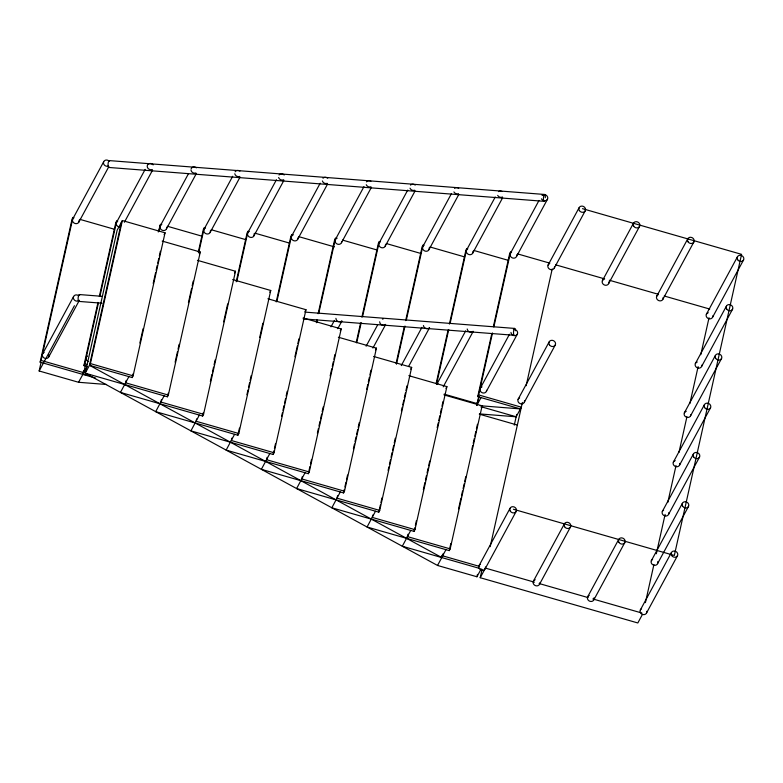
<?xml version="1.0" encoding="UTF-8"?>
<svg xmlns="http://www.w3.org/2000/svg" width="783" height="783" viewBox="0 0 783 783"><rect width="100%" height="100%" fill="white"/><g stroke="black" fill="none" stroke-linecap="round" stroke-linejoin="round"><path stroke-width="1.17" d="M40.129 362.137L72.075 219.103L73.005 217.38L41.059 360.425L40.129 362.137L95.653 378.081M106.586 384.492L78.554 382.28L39.15 370.976L41.01 362.627M87.353 366.581L83.889 365.592L98.002 302.414M99.333 296.454L115.835 222.548L116.765 220.835L99.999 295.925M83.889 365.592L84.818 363.87L98.394 303.08M83.615 370.819L82.812 374.391L90.133 374.969M82.91 374.421L83.712 370.848M85.347 365.524L83.752 372.679L41.059 360.425M445.967 549.656L441.7 557.545L442.229 555.167L441.798 557.574L89.487 365.309L121.434 222.274M481.193 568.889L476.935 576.768L437.531 565.463L85.22 373.197L90.417 363.586L122.363 220.552L165.047 232.805L133.1 375.84L132.17 377.563L89.487 365.309M158.264 231.964L160.525 224.281L158.929 231.435M126.18 380.43L125.652 382.818L168.335 395.072L200.282 252.028L162.208 241.095M132.17 377.563L132.973 373.99M139.893 342.993L143.093 328.694M153.204 283.397L155.602 272.67M156.13 270.282L157.197 265.515M157.735 263.137L158.792 258.361M159.331 255.982L160.388 251.216M161.415 399.653L160.877 402.041L203.57 414.295L235.507 271.261L197.443 260.328M198.295 252.106L203.355 229.458L204.285 227.736L198.696 252.762M122.363 220.552L117.166 230.153L85.22 373.197L167.405 396.785L168.208 393.213M175.128 362.226L177.526 351.498M178.054 349.11L179.121 344.344M188.439 302.62L191.629 288.32M192.158 285.932L193.225 281.166M196.641 418.885L196.112 421.264L238.795 433.518L270.742 290.483L232.668 279.551M128.892 376.623L120.455 392.42L202.631 416.018L203.433 412.435M210.353 381.448L211.948 374.294M212.487 371.915L213.553 367.149M214.082 364.761L215.149 359.994M223.664 321.852L227.657 303.97M236.202 281.782L247.115 232.903L248.045 231.181L236.867 281.254M231.876 438.108L231.337 440.496L274.03 452.75L305.967 309.706L267.903 298.783M164.117 395.846L155.69 411.652L237.866 435.24L239.461 428.095M246.919 394.71L247.986 389.944M248.514 387.565L249.581 382.799M250.11 380.411L251.177 375.644M259.692 337.502L262.892 323.193M276.233 301.915L290.875 236.358L291.805 234.636L276.898 301.386M267.101 457.341L266.572 459.719L309.256 471.973L341.202 328.938L303.129 318.006M199.352 415.078L190.915 430.875L273.101 454.473L273.893 450.891M274.432 448.512L275.489 443.746M281.616 416.321L282.418 412.749M282.947 410.361L284.014 405.594M284.542 403.216L285.609 398.449M286.138 396.061L287.204 391.294M294.927 356.725L297.325 345.998M297.853 343.61L298.92 338.843M316.263 322.058L316.802 319.67M318.133 313.709L334.635 239.813L335.564 238.091L318.798 313.18M316.665 322.723L317.203 320.335M302.336 476.563L301.798 478.942L344.491 491.205L376.437 348.161L338.364 337.228M234.587 434.301L226.15 450.098L308.326 473.695L309.921 466.541M310.459 464.162L311.517 459.396M317.379 433.165L318.446 428.399M318.975 426.011L320.041 421.244M320.57 418.866L321.637 414.099M322.165 411.711L323.232 406.945M330.152 375.948L331.757 368.803M332.286 366.415L333.352 361.648M333.881 359.26L334.948 354.493M356.304 342.2L360.562 323.125M361.893 317.164L378.395 243.259L379.324 241.536L362.558 316.635M356.696 342.856L361.227 322.596M337.561 495.786L337.033 498.174L379.716 510.428L411.662 367.384L373.589 356.461M269.812 453.523L261.375 469.33L343.561 492.918L344.354 489.346M344.892 486.957L345.949 482.191M346.487 479.813L347.554 475.046M353.407 448.816L354.474 444.049M355.002 441.671L356.069 436.894M356.598 434.516L357.665 429.75M358.203 427.361L359.26 422.595M366.718 389.22L367.785 384.453M368.313 382.065L369.38 377.298M369.909 374.91L370.976 370.144M396.071 363.527L404.322 326.58M405.653 320.619L422.154 246.714L423.084 244.991L406.318 320.09M396.462 364.193L404.987 326.041M372.796 515.018L372.268 517.397L414.951 529.651L446.897 386.616L408.824 375.683M305.047 472.756L296.61 488.553L378.786 512.151L380.381 504.996M380.92 502.608L381.987 497.841M388.104 470.426L388.906 466.854M389.435 464.466L390.502 459.699M391.03 457.321L392.097 452.545M392.635 450.166L393.692 445.4M394.231 443.012L395.288 438.245M401.415 410.83L402.217 407.248M402.746 404.87L403.813 400.103M404.341 397.715L405.408 392.949M405.937 390.56L407.003 385.794M436.102 383.67L448.082 330.025M449.413 324.064L465.914 250.159L466.844 248.446L450.078 323.536M436.503 384.326L448.747 329.496M480.038 568.556L402.296 546.231L407.493 536.629L408.021 534.241M340.272 491.978L331.835 507.785L414.021 531.373L414.814 527.801M415.352 525.413L416.409 520.646M423.339 489.659L424.934 482.504M425.463 480.116L426.529 475.35M427.058 472.971L428.125 468.195M428.663 465.816L429.72 461.05M437.178 427.675L438.245 422.898M438.774 420.52L439.84 415.753M440.369 413.365L441.436 408.599M441.974 406.211L443.031 401.444M480.194 405.731L520.421 408.912L477.728 396.658L491.841 333.48M493.437 326.325L509.674 253.614L510.604 251.891L493.838 326.991M437.531 565.463L442.728 555.852L443.256 553.464M477.728 396.658L478.658 394.935L492.507 332.951M477.454 401.885L476.661 405.457L479.186 396.58M478.344 398.332L476.749 405.486L481.016 397.598M375.507 511.201L367.07 527.008L449.246 550.606L450.842 543.451M458.564 508.881L460.962 498.154M461.49 495.766L462.557 491M463.096 488.621L464.153 483.845M464.691 481.467L465.758 476.7M471.875 449.285L472.678 445.703M473.206 443.325L474.273 438.549M474.801 436.17L475.868 431.404M476.407 429.015L477.464 424.249M449.246 550.606L450.176 548.883L482.122 405.839L444.049 394.906M476.935 576.768L477.464 574.389M642.442 614.42L637.822 622.965L480.214 577.717L482.074 569.368M514.284 425.14L516.682 414.413M490.197 546.651L522.408 402.423M526.137 385.735L552.23 268.912M645.417 602.626L653.932 564.484M656.33 553.757L665.11 514.421M667.772 502.5L676.032 465.542M678.959 452.437L686.945 416.673M689.872 403.568L698.123 366.61M700.785 354.689L709.036 317.741M72.692 219.054L103.708 161.689M78.907 221.99L108.778 166.759M42.576 353.916L73.592 296.551M116.452 222.509L145.168 169.392M39.15 370.976L74.434 305.722M48.791 356.852L79.23 300.555M124.389 222.255L152.538 170.205M160.212 225.954L188.36 173.904M78.554 382.28L87.177 366.532M166.427 228.9L196.298 173.66M164.117 234.528L165.047 232.805M203.972 229.409L232.688 176.292M210.187 232.345L240.058 177.105M199.352 253.751L200.282 252.028M247.731 232.864L276.448 179.747M253.946 235.8L283.818 180.56M167.405 396.785L168.335 395.072M234.577 272.973L235.507 271.261M291.491 236.309L320.208 183.202M297.706 239.255L327.578 184.015M202.631 416.018L203.57 414.295M269.812 292.206L270.742 290.483M335.251 239.764L363.968 186.648M341.466 242.701L371.338 187.46M237.866 435.24L238.795 433.518M305.037 311.428L305.967 309.706M330.984 326.814L334.429 320.443M379.011 243.219L407.728 190.103M337.767 328.694L341.789 321.255M385.226 246.156L415.098 190.915M273.101 454.473L274.03 452.75M340.272 330.661L341.202 328.938M366.121 346.203L377.612 324.955M422.771 246.665L451.488 193.548M372.914 348.083L385.549 324.71M428.986 249.601L458.858 194.36M308.326 473.695L309.256 471.973M375.497 349.884L376.437 348.161M401.268 365.592L421.949 327.343M466.531 250.12L495.248 197.003M408.628 366.405L429.309 328.165M472.746 253.056L502.617 197.815M343.561 492.918L344.491 491.205M410.732 369.106L411.662 367.384M436.992 383.915L465.709 330.798M510.291 253.565L539.007 200.458M443.207 386.851L473.069 331.61M516.506 256.511L547.523 199.146M378.786 512.151L379.716 510.428M445.967 388.339L446.897 386.616M480.175 388.427L509.469 334.253M548.08 265.094L579.097 207.73M406.465 538.322L410.732 530.434M486.39 391.363L517.406 333.998M554.295 268.04L585.312 210.676M414.021 531.373L414.951 529.651M481.193 407.561L482.122 405.839M518.101 399.32L549.118 341.956M479.587 413.913L516.154 416.791L521.351 407.189L478.658 394.935M524.316 402.256L555.333 344.892M602.391 280.696L633.408 223.331M608.606 283.632L639.623 226.267M479.02 565.698L510.036 508.333M480.214 577.717L485.411 568.106L534.446 582.18M485.235 568.634L516.251 511.27M656.702 296.287L687.719 238.923M662.917 299.223L693.934 241.859M533.331 581.289L564.347 523.925M539.546 584.226L570.562 526.861M706.374 314.277L737.39 256.912M712.589 317.213L743.605 259.848M695.363 363.566L726.379 306.202M701.588 366.503L732.604 309.138M684.362 412.856L715.378 355.492M587.641 596.881L618.658 539.516M690.577 415.793L721.593 358.428M593.857 599.817L624.873 542.453M673.351 462.146L704.367 404.782M679.566 465.092L710.582 407.728M662.34 511.446L693.356 454.081M668.555 514.382L699.571 457.018M651.329 560.736L682.355 503.371M657.554 563.672L688.57 506.307M640.328 610.026L671.344 552.661M646.543 612.962L677.559 555.597M109.238 160.593L544.625 194.468M542.472 195.28L544.909 195.476M108.71 167.445L544.097 201.319M79.328 294.545L102.495 296.356M304.949 312.104L514.715 328.429M78.799 301.406L101.966 303.207M303.197 318.867L514.186 335.281M582.493 208.669L741.57 254.338L674.329 555.45L513.433 509.263M517.534 253.878L549.832 263.157M555.627 264.82L604.662 278.895M609.331 280.236L658.366 294.31M664.199 295.994L709.731 309.06M473.774 250.433L508.382 260.367M430.014 246.978L464.622 256.912M386.244 243.523L420.863 253.467M342.484 240.078L377.103 250.012M298.724 236.623L334.488 246.89M254.964 233.177L289.583 243.112M211.204 229.722L245.823 239.657M167.445 226.267L202.063 236.202M79.925 219.367L114.543 229.302M444.127 394.133L477.591 403.734M481.388 406.817L516.154 416.791M479.284 414.138L517.357 425.071M90.417 363.586L133.1 375.84M84.818 363.87L87.128 364.535M407.493 536.629L450.176 548.883M442.728 555.852L479.636 566.452M539.115 583.521L588.15 597.605M592.819 598.946L641.854 613.02M485.421 566.941A3.435 3.024 28.4 0 1 483.16 570.22A3.435 3.024 28.4 0 1 479.108 568.213A3.435 3.024 28.4 0 1 480.273 564.386M539.781 582.846A3.435 3.024 28.4 0 1 537.03 585.87A3.435 3.024 28.4 0 1 533.223 583.296A3.435 3.024 28.4 0 1 535.2 579.743M593.974 597.82A3.435 3.024 28.4 0 1 591.889 601.383A3.435 3.024 28.4 0 1 587.681 599.298A3.435 3.024 28.4 0 1 589.198 595.442M646.729 611.278A3.435 3.024 28.4 0 1 644.468 614.557A3.435 3.024 28.4 0 1 640.416 612.551A3.435 3.024 28.4 0 1 641.58 608.724M657.661 561.675A3.435 3.024 28.4 0 1 655.684 565.218A3.435 3.024 28.4 0 1 651.476 563.349A3.435 3.024 28.4 0 1 652.591 559.434M668.751 512.689A3.435 3.024 28.4 0 1 666.48 515.968A3.435 3.024 28.4 0 1 662.428 513.961A3.435 3.024 28.4 0 1 663.602 510.134M679.752 463.399A3.435 3.024 28.4 0 1 677.266 466.717A3.435 3.024 28.4 0 1 673.272 464.26A3.435 3.024 28.4 0 1 675.22 460.61M690.812 414.716A3.435 3.024 28.4 0 1 687.856 417.456A3.435 3.024 28.4 0 1 684.215 414.765A3.435 3.024 28.4 0 1 686.231 411.32M701.813 365.123A3.435 3.024 28.4 0 1 699.072 368.147A3.435 3.024 28.4 0 1 695.255 365.573A3.435 3.024 28.4 0 1 697.232 362.02M712.824 315.833A3.435 3.024 28.4 0 1 710.083 318.857A3.435 3.024 28.4 0 1 706.266 316.283A3.435 3.024 28.4 0 1 708.243 312.73M663.113 297.53A3.435 3.024 28.4 0 1 660.842 300.809A3.435 3.024 28.4 0 1 656.8 298.803A3.435 3.024 28.4 0 1 657.965 294.976M608.802 281.939A3.435 3.024 28.4 0 1 606.424 285.237A3.435 3.024 28.4 0 1 602.391 283.006A3.435 3.024 28.4 0 1 603.947 279.257M554.53 266.651A3.435 3.024 28.4 0 1 552.005 269.665A3.435 3.024 28.4 0 1 548.12 267.522A3.435 3.024 28.4 0 1 549.333 263.793M524.512 400.563A3.435 3.024 28.4 0 1 522.134 403.862A3.435 3.024 28.4 0 1 518.101 401.63A3.435 3.024 28.4 0 1 519.658 397.881M79.259 301.015A3.435 0.91 -85.6 0 1 78.153 297.912A3.435 0.91 -85.6 0 1 79.729 294.995M514.059 335.241A3.435 0.91 -85.6 0 1 513.54 331.875A3.435 0.91 -85.6 0 1 514.539 328.478A3.435 0.91 -85.6 0 1 515.39 330.71M109.111 167.161A3.435 0.91 -85.6 0 1 108.074 163.96A3.435 0.91 -85.6 0 1 109.591 160.926M544.762 200.526A3.435 0.91 -85.6 0 1 543.441 199.489A3.435 0.91 -85.6 0 1 544.361 194.585A3.435 0.91 -85.6 0 1 545.291 197.708M79.308 300.222A3.435 3.024 28.4 0 1 74.6 300.232A3.435 3.024 28.4 0 1 74.082 295.817A3.435 3.024 28.4 0 1 78.799 295.808M48.898 354.856A3.435 3.024 28.4 0 1 46.814 358.418A3.435 3.024 28.4 0 1 42.615 356.324A3.435 3.024 28.4 0 1 44.132 352.477M88.185 361.589A3.435 3.024 28.4 0 1 87.588 356.059M341.868 320.932A3.435 3.024 28.4 0 1 335.907 318.338M385.627 324.387A3.435 3.024 28.4 0 1 379.667 321.793M382.427 319.063A3.435 3.024 28.4 0 1 383.073 319.072M429.583 327.607A3.435 3.024 28.4 0 1 423.437 325.542M473.147 331.287A3.435 3.024 28.4 0 1 467.197 328.997M437.139 384.022A3.435 3.024 28.4 0 1 437.971 383.533M513.384 329.447A3.435 3.024 28.4 0 1 517.573 332.207A3.435 3.024 28.4 0 1 514.783 335.653A3.435 3.024 28.4 0 1 510.956 332.442M486.635 390.277A3.435 3.024 28.4 0 1 483.669 393.017A3.435 3.024 28.4 0 1 480.028 390.335A3.435 3.024 28.4 0 1 482.044 386.89M542.032 195.251A3.435 3.024 28.4 0 1 547.004 195.956A3.435 3.024 28.4 0 1 546.27 200.448A3.435 3.024 28.4 0 1 541.445 198.823M516.692 254.818A3.435 3.024 28.4 0 1 514.431 258.096A3.435 3.024 28.4 0 1 510.379 256.09A3.435 3.024 28.4 0 1 511.544 252.263M502.51 196.993A3.435 3.024 28.4 0 1 497.685 195.368M498.526 191.61A3.435 3.024 28.4 0 1 501.903 191.463M472.932 251.363A3.435 3.024 28.4 0 1 470.671 254.641A3.435 3.024 28.4 0 1 466.619 252.635A3.435 3.024 28.4 0 1 467.784 248.808M458.446 193.675A3.435 3.024 28.4 0 1 453.925 191.913M454.512 188.351A3.435 3.024 28.4 0 1 458.721 188.351M429.172 247.917A3.435 3.024 28.4 0 1 426.911 251.196A3.435 3.024 28.4 0 1 422.859 249.19A3.435 3.024 28.4 0 1 424.024 245.363M414.687 190.23A3.435 3.024 28.4 0 1 410.018 188.165M410.527 185.111A3.435 3.024 28.4 0 1 415.235 185.101M385.461 244.766A3.435 3.024 28.4 0 1 382.936 247.78A3.435 3.024 28.4 0 1 379.05 245.637A3.435 3.024 28.4 0 1 380.264 241.908M370.927 186.775A3.435 3.024 28.4 0 1 366.258 184.71M366.571 181.891A3.435 3.024 28.4 0 1 370.917 181.264M341.711 241.614A3.435 3.024 28.4 0 1 338.745 244.355A3.435 3.024 28.4 0 1 335.114 241.673A3.435 3.024 28.4 0 1 337.121 238.218M327.167 183.33A3.435 3.024 28.4 0 1 322.39 180.951M323.007 178.211A3.435 3.024 28.4 0 1 327.715 178.201M297.941 237.866A3.435 3.024 28.4 0 1 295.191 240.9A3.435 3.024 28.4 0 1 291.374 238.316A3.435 3.024 28.4 0 1 293.361 234.773M283.71 179.738A3.435 3.024 28.4 0 1 278.631 177.496M279.051 174.991A3.435 3.024 28.4 0 1 284.209 174.991M254.064 233.804A3.435 3.024 28.4 0 1 251.969 237.366A3.435 3.024 28.4 0 1 247.771 235.272A3.435 3.024 28.4 0 1 249.288 231.425M239.647 176.42A3.435 3.024 28.4 0 1 234.792 173.738M235.125 171.79A3.435 3.024 28.4 0 1 239.921 171.095M210.373 230.662A3.435 3.024 28.4 0 1 208.004 233.96A3.435 3.024 28.4 0 1 203.972 231.729A3.435 3.024 28.4 0 1 205.528 227.97M195.887 172.974A3.435 3.024 28.4 0 1 190.993 169.98M191.121 168.854A3.435 3.024 28.4 0 1 196.435 167.846M166.613 227.207A3.435 3.024 28.4 0 1 164.244 230.505A3.435 3.024 28.4 0 1 160.212 228.274A3.435 3.024 28.4 0 1 161.768 224.515M152.127 169.519A3.435 3.024 28.4 0 1 147.723 167.953A3.435 3.024 28.4 0 1 148.633 163.892A3.435 3.024 28.4 0 1 153.165 164.89M119.505 227.08A3.435 3.024 28.4 0 1 117.704 221.207M108.367 166.065A3.435 3.024 28.4 0 1 104.022 164.606A3.435 3.024 28.4 0 1 104.687 160.554A3.435 3.024 28.4 0 1 109.17 161.181M79.093 220.307A3.435 3.024 28.4 0 1 76.832 223.586A3.435 3.024 28.4 0 1 72.78 221.579A3.435 3.024 28.4 0 1 73.945 217.752M510.32 511.191A3.435 3.024 28.4 0 0 516.114 511.524A3.435 3.024 28.4 0 0 512.992 506.679A3.435 3.024 28.4 0 0 510.32 511.191M564.631 526.783A3.435 3.024 28.4 0 0 570.425 527.116A3.435 3.024 28.4 0 0 567.303 522.271A3.435 3.024 28.4 0 0 564.631 526.783M618.942 542.374A3.435 3.024 28.4 0 0 624.746 542.707A3.435 3.024 28.4 0 0 621.614 537.862A3.435 3.024 28.4 0 0 618.942 542.374M671.628 555.529A3.435 3.024 28.4 0 0 677.422 555.861A3.435 3.024 28.4 0 0 674.3 551.017A3.435 3.024 28.4 0 0 671.628 555.529M682.639 506.229A3.435 3.024 28.4 0 0 688.433 506.562A3.435 3.024 28.4 0 0 685.311 501.717A3.435 3.024 28.4 0 0 682.639 506.229M693.64 456.939A3.435 3.024 28.4 0 0 699.444 457.272A3.435 3.024 28.4 0 0 696.312 452.427A3.435 3.024 28.4 0 0 693.64 456.939M704.651 407.649A3.435 3.024 28.4 0 0 710.445 407.982A3.435 3.024 28.4 0 0 707.323 403.137A3.435 3.024 28.4 0 0 704.651 407.649M715.662 358.36A3.435 3.024 28.4 0 0 721.456 358.692A3.435 3.024 28.4 0 0 718.334 353.847A3.435 3.024 28.4 0 0 715.662 358.36M726.673 309.06A3.435 3.024 28.4 0 0 732.467 309.393A3.435 3.024 28.4 0 0 729.345 304.548A3.435 3.024 28.4 0 0 726.673 309.06M737.674 259.77A3.435 3.024 28.4 0 0 743.478 260.103A3.435 3.024 28.4 0 0 740.346 255.258A3.435 3.024 28.4 0 0 737.674 259.77M688.003 241.781A3.435 3.024 28.4 0 0 693.807 242.113A3.435 3.024 28.4 0 0 690.684 237.269A3.435 3.024 28.4 0 0 688.003 241.781M633.692 226.189A3.435 3.024 28.4 0 0 639.496 226.522A3.435 3.024 28.4 0 0 636.364 221.677A3.435 3.024 28.4 0 0 633.692 226.189M579.381 210.598A3.435 3.024 28.4 0 0 585.175 210.93A3.435 3.024 28.4 0 0 582.053 206.086A3.435 3.024 28.4 0 0 579.381 210.598M549.402 344.814A3.435 3.024 28.4 0 0 555.206 345.146A3.435 3.024 28.4 0 0 552.084 340.302A3.435 3.024 28.4 0 0 549.402 344.814"/></g></svg>
